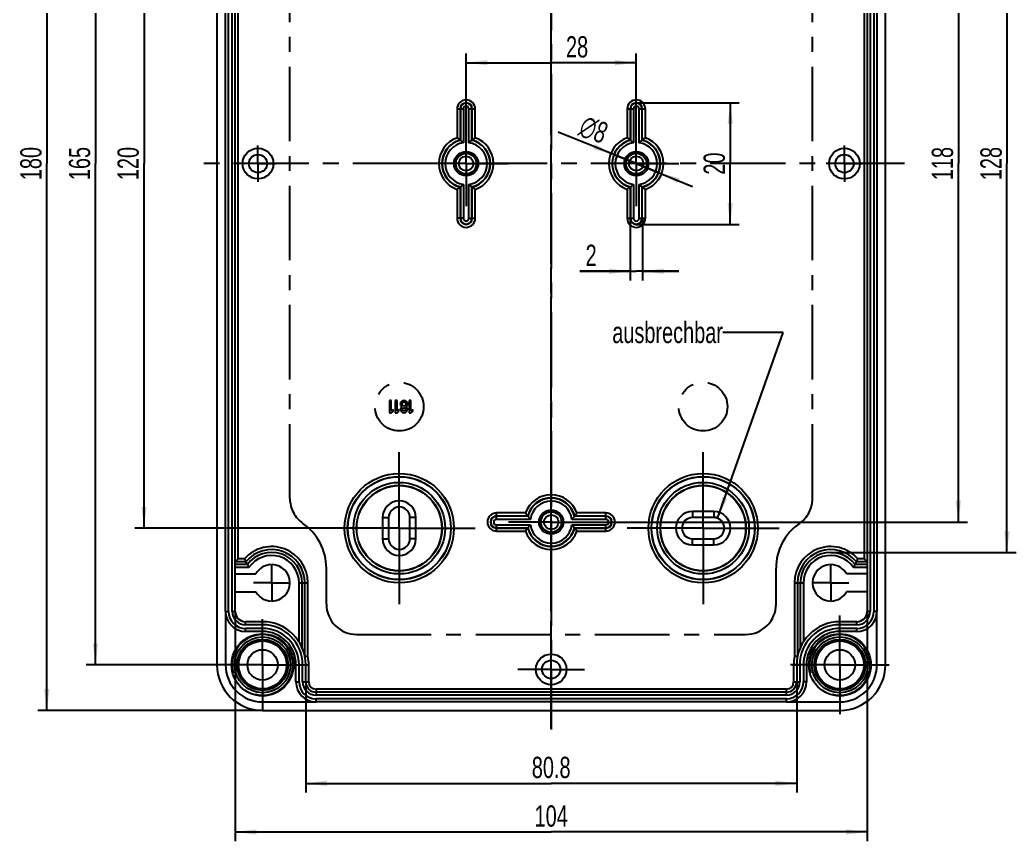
# Model space of a CAD drawing. Header units: millimetres. Extents: x 0 to 594, y 0 to 420.
# Drawn here: x 176.8 to 340.7, y 158.3 to 293.5 of the extents above; entities that cross this region are included whole.
import ezdxf

# ---------------------------------------------------------------- set-up
doc = ezdxf.new("R2010")
doc.units = ezdxf.units.MM
doc.header["$LTSCALE"] = 32.67
for name, pattern in [('CENTER', [0.6, 0.375, -0.075, 0.075, -0.075]), ('DASHED', [0.2, 0.1, -0.1]), ('PHANTOM', [0.8, 0.45, -0.05, 0.1, -0.05, 0.1, -0.05])]:
    doc.linetypes.add(name, pattern=pattern)
doc.layers.get('0').update_dxf_attribs({"linetype": 'CONTINUOUS'})
for name, color, linetype in [('ACHSEN-EINFUEHRUNGEN', 7, 'CONTINUOUS'), ('AUSFORMSCHRAEGEN', 7, 'CONTINUOUS'), ('AUSW-EINSAETZE', 7, 'CONTINUOUS'), ('BEZUGSACHSEN', 7, 'CONTINUOUS'), ('BG_STARTBEZUEGE', 7, 'CONTINUOUS'), ('DECKELSKIZZEN', 7, 'CONTINUOUS'), ('DEFAULT_1', 7, 'CENTER'), ('RUNDUNGEN', 7, 'CONTINUOUS'), ('TEIL_STARTBEZUEGE', 7, 'CONTINUOUS'), ('TYPE', 7, 'CONTINUOUS'), ('ZEICHNUNGSBEMASSUNGEN', 7, 'CONTINUOUS')]:
    doc.layers.add(name, color=color, linetype=linetype)
doc.styles.get("Standard").update_dxf_attribs({"font": 'txt', "width": 0.7})
doc.styles.add('TEXTSTYLE_2', font='gdt', dxfattribs={"width": 0.7})
doc.dimstyles.new('DIMSTYLE_2', dxfattribs={"dimtxt": 3.5, "dimasz": 3.5, "dimexe": 0.18, "dimexo": 0.0625, "dimgap": 0.09, "dimtad": 1, "dimdec": 3, "dimdsep": 46, "dimtxsty": 'STANDARD', "dimblk": '_FILLED', "dimblk1": '_FILLED', "dimblk2": '_FILLED', "dimcen": 0.09, "dimclrt": 5, "dimadec": 0, "dimazin": 0, "dimtp": 0.2, "dimtm": 0.2, "dimtfac": 1, "dimtdec": 3, "dimtofl": 0, "dimtmove": 0, "dimatfit": 3, "dimldrblk": '_FILLED', "dimfxl": 1, "dimtolj": 1, "dimarcsym": 0})
doc.dimstyles.new('DIMSTYLE_3', dxfattribs={"dimtxt": 3.5, "dimasz": 3.5, "dimexe": 0.18, "dimexo": 0.0625, "dimgap": 0.09, "dimtad": 1, "dimdec": 3, "dimdsep": 46, "dimtxsty": 'STANDARD', "dimblk": '_FILLED', "dimblk1": '_FILLED', "dimblk2": '_FILLED', "dimcen": 0.09, "dimclrt": 5, "dimadec": 0, "dimazin": 0, "dimtp": 0.5, "dimtm": 0.5, "dimtfac": 1, "dimtdec": 3, "dimtofl": 0, "dimtmove": 0, "dimatfit": 3, "dimldrblk": '_FILLED', "dimfxl": 1, "dimtolj": 1, "dimarcsym": 0})
doc.dimstyles.new('DIMSTYLE_4', dxfattribs={"dimtxt": 3.5, "dimasz": 3.5, "dimexe": 0.18, "dimexo": 0.0625, "dimgap": 0.09, "dimtad": 1, "dimdec": 3, "dimdsep": 46, "dimtxsty": 'STANDARD', "dimblk": '_FILLED', "dimblk1": '_FILLED', "dimblk2": '_FILLED', "dimcen": 0.09, "dimclrt": 5, "dimadec": 0, "dimazin": 0, "dimtp": 0.3, "dimtm": 0.3, "dimtfac": 1, "dimtdec": 3, "dimtofl": 0, "dimtmove": 0, "dimatfit": 3, "dimldrblk": '_FILLED', "dimfxl": 1, "dimtolj": 1, "dimarcsym": 0})
doc.dimstyles.new('DIMSTYLE_5', dxfattribs={"dimtxt": 3.5, "dimasz": 3.5, "dimexe": 0.18, "dimexo": 0.0625, "dimgap": 0.09, "dimtad": 1, "dimdec": 1, "dimdsep": 46, "dimtxsty": 'STANDARD', "dimblk": '_FILLED', "dimblk1": '_FILLED', "dimblk2": '_FILLED', "dimcen": 0.09, "dimclrt": 5, "dimadec": 0, "dimazin": 0, "dimtp": 0.5, "dimtm": 0.5, "dimtfac": 1, "dimtdec": 1, "dimtofl": 0, "dimtmove": 0, "dimatfit": 3, "dimldrblk": '_FILLED', "dimfxl": 1, "dimtolj": 1, "dimarcsym": 0})
doc.dimstyles.new('DIMSTYLE_6', dxfattribs={"dimtxt": 3.5, "dimasz": 3.5, "dimexe": 0.18, "dimexo": 0.0625, "dimgap": 0.09, "dimtad": 1, "dimdec": 1, "dimdsep": 46, "dimtxsty": 'STANDARD', "dimblk": '_FILLED', "dimblk1": '_FILLED', "dimblk2": '_FILLED', "dimcen": 0.09, "dimclrt": 5, "dimadec": 0, "dimazin": 0, "dimtp": 0.2, "dimtm": 0.2, "dimtfac": 1, "dimtdec": 1, "dimtofl": 0, "dimtmove": 0, "dimatfit": 3, "dimldrblk": '_FILLED', "dimfxl": 1, "dimtolj": 1, "dimarcsym": 0})
doc.dimstyles.new('DIMSTYLE_7', dxfattribs={"dimtxt": 3.5, "dimasz": 3.5, "dimexe": 0.18, "dimexo": 0.0625, "dimgap": 0.09, "dimtad": 1, "dimdec": 1, "dimdsep": 46, "dimtxsty": 'STANDARD', "dimblk": '_FILLED', "dimblk1": '_FILLED', "dimblk2": '_FILLED', "dimcen": 0.09, "dimclrt": 5, "dimadec": 0, "dimazin": 0, "dimtp": 0.2, "dimtm": 0.2, "dimtfac": 1, "dimtdec": 1, "dimtofl": 0, "dimtmove": 0, "dimatfit": 3, "dimldrblk": '_FILLED', "dimfxl": 1, "dimtolj": 1, "dimarcsym": 0})
doc.dimstyles.new('DIMSTYLE_8', dxfattribs={"dimtxt": 3.5, "dimasz": 3.5, "dimexe": 0.18, "dimexo": 0.0625, "dimgap": 0.09, "dimtad": 1, "dimdec": 1, "dimdsep": 46, "dimtxsty": 'STANDARD', "dimblk": '_FILLED', "dimblk1": '_FILLED', "dimblk2": '_FILLED', "dimcen": 0.09, "dimclrt": 5, "dimadec": 0, "dimazin": 0, "dimtp": 0.1, "dimtm": 0.1, "dimtfac": 1, "dimtdec": 1, "dimtofl": 0, "dimtmove": 0, "dimatfit": 3, "dimldrblk": '_FILLED', "dimfxl": 1, "dimtolj": 1, "dimarcsym": 0})
doc.dimstyles.get("Standard").update_dxf_attribs({"dimtxt": 3.5, "dimasz": 3.5, "dimexe": 0.18, "dimexo": 0.0625, "dimgap": 0.09, "dimtad": 1, "dimdec": 3, "dimdsep": 46, "dimtxsty": 'STANDARD', "dimblk": '_FILLED', "dimblk1": '_FILLED', "dimblk2": '_FILLED', "dimcen": 0.09, "dimclrt": 5, "dimadec": 0, "dimazin": 0, "dimtol": 1, "dimtp": 0.005, "dimtm": 0.005, "dimtfac": 1, "dimtdec": 3, "dimtofl": 0, "dimtmove": 0, "dimatfit": 3, "dimldrblk": '_FILLED', "dimfxl": 1, "dimtolj": 1, "dimarcsym": 0})

# ---------------------------------------------------------------- blocks, each defined once
blk = doc.blocks.new('_FILLED')
at = {"color": 0, "linetype": 'BYBLOCK'}
blk.add_solid([(0, 0), (-1, 0.125), (-1, -0.125)], dxfattribs=at)
blk = doc.blocks.new('*D11')
at = {"layer": 'ZEICHNUNGSBEMASSUNGEN', "color": 2, "linetype": 'CONTINUOUS'}
for p, q in [((209.18, 352.32), (187.68, 352.32)), ((189.18, 352.32), (189.18, 269.82)), ((189.18, 187.32), (189.18, 269.82)), ((209.18, 187.32), (187.68, 187.32))]:
    blk.add_line(p, q, dxfattribs=at)
at = {"layer": 'ZEICHNUNGSBEMASSUNGEN', "color": 2, "linetype": 'CONTINUOUS', "xscale": 3.5, "yscale": 3.5, "zscale": 3.5}
for p, rotation in [((189.18, 352.32), 90), ((189.18, 187.32), 270)]:
    blk.add_blockref('_FILLED', p, dxfattribs=dict(at, rotation=rotation))
at = {"layer": 'ZEICHNUNGSBEMASSUNGEN', "color": 5, "linetype": 'CONTINUOUS', "insert": (184.81, 269.82), "char_height": 3.5, "width": 7.25, "attachment_point": 2, "rotation": 90, "line_spacing_factor": 0.9}
blk.add_mtext('165', dxfattribs=at)
blk = doc.blocks.new('*D12')
at = {"layer": 'ZEICHNUNGSBEMASSUNGEN', "color": 2, "linetype": 'CONTINUOUS'}
for p, q in [((216.68, 359.82), (179.68, 359.82)), ((181.18, 359.82), (181.18, 269.82)), ((181.18, 179.82), (181.18, 269.82)), ((216.68, 179.82), (179.68, 179.82))]:
    blk.add_line(p, q, dxfattribs=at)
at = {"layer": 'ZEICHNUNGSBEMASSUNGEN', "color": 2, "linetype": 'CONTINUOUS', "xscale": 3.5, "yscale": 3.5, "zscale": 3.5}
for p, rotation in [((181.18, 359.82), 90), ((181.18, 179.82), 270)]:
    blk.add_blockref('_FILLED', p, dxfattribs=dict(at, rotation=rotation))
at = {"layer": 'ZEICHNUNGSBEMASSUNGEN', "color": 5, "linetype": 'CONTINUOUS', "insert": (176.81, 269.82), "char_height": 3.5, "width": 7.5, "attachment_point": 2, "rotation": 90, "line_spacing_factor": 0.9}
blk.add_mtext('180', dxfattribs=at)
blk = doc.blocks.new('*D13')
at = {"layer": 'ZEICHNUNGSBEMASSUNGEN', "color": 2, "linetype": 'CONTINUOUS'}
for p, q in [((229.18, 329.82), (195.68, 329.82)), ((197.18, 329.82), (197.18, 269.82)), ((197.18, 209.82), (197.18, 269.82)), ((229.18, 209.82), (195.68, 209.82))]:
    blk.add_line(p, q, dxfattribs=at)
at = {"layer": 'ZEICHNUNGSBEMASSUNGEN', "color": 2, "linetype": 'CONTINUOUS', "xscale": 3.5, "yscale": 3.5, "zscale": 3.5}
for p, rotation in [((197.18, 329.82), 90), ((197.18, 209.82), 270)]:
    blk.add_blockref('_FILLED', p, dxfattribs=dict(at, rotation=rotation))
at = {"layer": 'ZEICHNUNGSBEMASSUNGEN', "color": 5, "linetype": 'CONTINUOUS', "insert": (192.81, 269.82), "char_height": 3.5, "width": 7.5, "attachment_point": 2, "rotation": 90, "line_spacing_factor": 0.9}
blk.add_mtext('120', dxfattribs=at)
blk = doc.blocks.new('*D14')
at = {"layer": 'ZEICHNUNGSBEMASSUNGEN', "color": 2, "linetype": 'CONTINUOUS'}
for p, q in [((271.18, 328.82), (332.68, 328.82)), ((331.18, 328.82), (331.18, 269.82)), ((331.18, 210.82), (331.18, 269.82)), ((271.18, 210.82), (332.68, 210.82))]:
    blk.add_line(p, q, dxfattribs=at)
at = {"layer": 'ZEICHNUNGSBEMASSUNGEN', "color": 2, "linetype": 'CONTINUOUS', "xscale": 3.5, "yscale": 3.5, "zscale": 3.5}
for p, rotation in [((331.18, 328.82), 90), ((331.18, 210.82), 270)]:
    blk.add_blockref('_FILLED', p, dxfattribs=dict(at, rotation=rotation))
at = {"layer": 'ZEICHNUNGSBEMASSUNGEN', "color": 5, "linetype": 'CONTINUOUS', "insert": (326.81, 269.82), "char_height": 3.5, "width": 6.75, "attachment_point": 2, "rotation": 90, "line_spacing_factor": 0.9}
blk.add_mtext('118', dxfattribs=at)
blk = doc.blocks.new('*D15')
at = {"layer": 'ZEICHNUNGSBEMASSUNGEN', "color": 2, "linetype": 'CONTINUOUS'}
for p, q in [((310.18, 333.81), (340.68, 333.81)), ((339.18, 333.81), (339.18, 269.82)), ((339.18, 205.82), (339.18, 269.82)), ((310.18, 205.82), (340.68, 205.82))]:
    blk.add_line(p, q, dxfattribs=at)
at = {"layer": 'ZEICHNUNGSBEMASSUNGEN', "color": 2, "linetype": 'CONTINUOUS', "xscale": 3.5, "yscale": 3.5, "zscale": 3.5}
for p, rotation in [((339.18, 333.81), 90), ((339.18, 205.82), 270)]:
    blk.add_blockref('_FILLED', p, dxfattribs=dict(at, rotation=rotation))
at = {"layer": 'ZEICHNUNGSBEMASSUNGEN', "color": 5, "linetype": 'CONTINUOUS', "insert": (334.81, 269.82), "char_height": 3.5, "width": 7.5, "attachment_point": 2, "rotation": 90, "line_spacing_factor": 0.9}
blk.add_mtext('128', dxfattribs=at)
blk = doc.blocks.new('*D16')
at = {"layer": 'ZEICHNUNGSBEMASSUNGEN', "color": 2, "linetype": 'CONTINUOUS'}
for p, q in [((223.78, 184.52), (223.78, 166.31)), ((304.58, 184.52), (304.58, 166.31)), ((223.78, 167.81), (264.18, 167.81)), ((304.58, 167.81), (264.18, 167.81))]:
    blk.add_line(p, q, dxfattribs=at)
at = {"layer": 'ZEICHNUNGSBEMASSUNGEN', "color": 2, "linetype": 'CONTINUOUS', "xscale": 3.5, "yscale": 3.5, "zscale": 3.5, "rotation": 180}
blk.add_blockref('_FILLED', (223.78, 167.81), dxfattribs=at)
at = {"layer": 'ZEICHNUNGSBEMASSUNGEN', "color": 2, "linetype": 'CONTINUOUS', "xscale": 3.5, "yscale": 3.5, "zscale": 3.5}
blk.add_blockref('_FILLED', (304.58, 167.81), dxfattribs=at)
at = {"layer": 'ZEICHNUNGSBEMASSUNGEN', "color": 5, "linetype": 'CONTINUOUS', "insert": (264.18, 172.19), "char_height": 3.5, "width": 10.25, "attachment_point": 2, "line_spacing_factor": 0.9}
blk.add_mtext('80.8', dxfattribs=at)
blk = doc.blocks.new('*D17')
at = {"layer": 'ZEICHNUNGSBEMASSUNGEN', "color": 2, "linetype": 'CONTINUOUS'}
for p, q in [((212.18, 196.12), (212.18, 158.31)), ((316.18, 196.12), (316.18, 158.31)), ((212.18, 159.81), (264.18, 159.81)), ((316.18, 159.81), (264.18, 159.81))]:
    blk.add_line(p, q, dxfattribs=at)
at = {"layer": 'ZEICHNUNGSBEMASSUNGEN', "color": 2, "linetype": 'CONTINUOUS', "xscale": 3.5, "yscale": 3.5, "zscale": 3.5}
for p, rotation in [((212.18, 159.81), 180), ((316.18, 159.81), 360)]:
    blk.add_blockref('_FILLED', p, dxfattribs=dict(at, rotation=rotation))
at = {"layer": 'ZEICHNUNGSBEMASSUNGEN', "color": 5, "linetype": 'CONTINUOUS', "insert": (264.18, 164.19), "char_height": 3.5, "width": 7.5, "attachment_point": 2, "line_spacing_factor": 0.9}
blk.add_mtext('104', dxfattribs=at)
blk = doc.blocks.new('*D18')
at = {"layer": 'ZEICHNUNGSBEMASSUNGEN', "color": 2, "linetype": 'CONTINUOUS'}
for p, q in [((250.18, 276.82), (250.18, 287.92)), ((278.18, 276.82), (278.18, 287.92)), ((250.18, 286.42), (264.18, 286.42)), ((278.18, 286.42), (264.18, 286.42))]:
    blk.add_line(p, q, dxfattribs=at)
at = {"layer": 'ZEICHNUNGSBEMASSUNGEN', "color": 2, "linetype": 'CONTINUOUS', "xscale": 3.5, "yscale": 3.5, "zscale": 3.5, "rotation": 180}
blk.add_blockref('_FILLED', (250.18, 286.42), dxfattribs=at)
at = {"layer": 'ZEICHNUNGSBEMASSUNGEN', "color": 2, "linetype": 'CONTINUOUS', "xscale": 3.5, "yscale": 3.5, "zscale": 3.5}
blk.add_blockref('_FILLED', (278.18, 286.42), dxfattribs=at)
at = {"layer": 'ZEICHNUNGSBEMASSUNGEN', "color": 5, "linetype": 'CONTINUOUS', "insert": (268.44, 290.79), "char_height": 3.5, "width": 5.5, "attachment_point": 2, "line_spacing_factor": 0.9}
blk.add_mtext('28', dxfattribs=at)
blk = doc.blocks.new('*D19')
at = {"layer": 'ZEICHNUNGSBEMASSUNGEN', "color": 2, "linetype": 'CONTINUOUS'}
for p, q in [((278.18, 279.81), (295.14, 279.81)), ((293.64, 279.81), (293.64, 269.82)), ((293.64, 259.82), (293.64, 269.82)), ((278.18, 259.82), (295.14, 259.82))]:
    blk.add_line(p, q, dxfattribs=at)
at = {"layer": 'ZEICHNUNGSBEMASSUNGEN', "color": 2, "linetype": 'CONTINUOUS', "xscale": 3.5, "yscale": 3.5, "zscale": 3.5}
for p, rotation in [((293.64, 279.81), 90), ((293.64, 259.82), 270)]:
    blk.add_blockref('_FILLED', p, dxfattribs=dict(at, rotation=rotation))
at = {"layer": 'ZEICHNUNGSBEMASSUNGEN', "color": 5, "linetype": 'CONTINUOUS', "insert": (289.26, 269.82), "char_height": 3.5, "width": 5.5, "attachment_point": 2, "rotation": 90, "line_spacing_factor": 0.9}
blk.add_mtext('20', dxfattribs=at)
blk = doc.blocks.new('*D20')
at = {"layer": 'ZEICHNUNGSBEMASSUNGEN', "color": 2, "linetype": 'CONTINUOUS'}
for p, q in [((278.18, 269.82), (265.34, 275)), ((274.48, 271.31), (274.48, 271.31)), ((274.48, 271.31), (278.18, 269.82)), ((281.89, 268.32), (278.18, 269.82)), ((278.18, 269.82), (287.45, 266.07)), ((281.89, 268.32), (281.89, 268.32))]:
    blk.add_line(p, q, dxfattribs=at)
at = {"layer": 'ZEICHNUNGSBEMASSUNGEN', "color": 2, "linetype": 'CONTINUOUS', "xscale": 3.5, "yscale": 3.5, "zscale": 3.5}
for p, rotation in [((274.48, 271.31), 338.0092122773), ((281.89, 268.32), 158.0081856634)]:
    blk.add_blockref('_FILLED', p, dxfattribs=dict(at, rotation=rotation))
at = {"layer": 'ZEICHNUNGSBEMASSUNGEN', "color": 5, "linetype": 'CONTINUOUS', "insert": (273.86, 276.28), "char_height": 3.5, "width": 7.4167, "attachment_point": 3, "rotation": 338.0066, "line_spacing_factor": 0.9, "style": 'TEXTSTYLE_2'}
blk.add_mtext('{\\Fgdt;n}\\Ftxt;8', dxfattribs=at)
blk = doc.blocks.new('*D40')
at = {"layer": 'ZEICHNUNGSBEMASSUNGEN', "color": 2, "linetype": 'CONTINUOUS'}
for p, q in [((277.19, 260.82), (277.19, 250.6)), ((279.18, 260.82), (279.18, 250.6)), ((277.19, 252.1), (268.91, 252.1)), ((268.91, 252.1), (278.18, 252.1)), ((285.18, 252.1), (278.18, 252.1)), ((279.18, 252.1), (285.18, 252.1))]:
    blk.add_line(p, q, dxfattribs=at)
at = {"layer": 'ZEICHNUNGSBEMASSUNGEN', "color": 2, "linetype": 'CONTINUOUS', "xscale": 3.5, "yscale": 3.5, "zscale": 3.5}
blk.add_blockref('_FILLED', (277.19, 252.1), dxfattribs=at)
at = {"layer": 'ZEICHNUNGSBEMASSUNGEN', "color": 2, "linetype": 'CONTINUOUS', "xscale": 3.5, "yscale": 3.5, "zscale": 3.5, "rotation": 180}
blk.add_blockref('_FILLED', (279.18, 252.1), dxfattribs=at)
at = {"layer": 'ZEICHNUNGSBEMASSUNGEN', "color": 5, "linetype": 'CONTINUOUS', "insert": (271.66, 256.47), "char_height": 3.5, "width": 2.75, "attachment_point": 3, "line_spacing_factor": 0.9}
blk.add_mtext('2', dxfattribs=at)

msp = doc.modelspace()

# ---------------------------------------------------------------- linework, layer by layer
at = {"color": 7, "linetype": 'CONTINUOUS'}
for p, q in [((237.8658, 230.8212), (237.5778, 230.8212)), ((237.5778, 230.8212), (237.5778, 228.8185)), ((237.8658, 229.1217), (237.8658, 230.8212)), ((238.8137, 230.8212), (238.5256, 230.8212)), ((238.5256, 230.8212), (238.5256, 228.8185)), ((238.8137, 229.1217), (238.8137, 230.8212)), ((241.11, 230.8212), (240.8219, 230.8212)), ((240.8219, 230.8212), (240.8219, 228.8185)), ((241.11, 229.1217), (241.11, 230.8212)), ((237.5778, 228.8185), (237.8658, 228.8185)), ((238.1511, 229.3302), (237.8658, 229.1217)), ((237.8658, 228.8185), (238.1511, 229.0256)), ((238.1511, 229.0256), (238.1511, 229.3302)), ((238.5256, 228.8185), (238.8137, 228.8185)), ((239.099, 229.3302), (238.8137, 229.1217)), ((238.8137, 228.8185), (239.099, 229.0256)), ((239.099, 229.0256), (239.099, 229.3302)), ((240.8219, 228.8185), (241.11, 228.8185)), ((241.3953, 229.3302), (241.11, 229.1217)), ((241.11, 228.8185), (241.3953, 229.0256)), ((241.3953, 229.0256), (241.3953, 229.3302)), ((236.4319, 211.5658), (236.4319, 208.0658)), ((237.4319, 211.5658), (237.4319, 208.0658)), ((240.9319, 208.0658), (240.9319, 211.5658)), ((241.9319, 208.0658), (241.9319, 211.5658)), ((290.9319, 212.5658), (287.4319, 212.5658)), ((290.9319, 211.5658), (287.4319, 211.5658)), ((287.4319, 208.0658), (290.9319, 208.0658)), ((287.4319, 207.0658), (290.9319, 207.0658)), ((218.0835, 203.8141), (218.1819, 203.7158)), ((218.1819, 203.7158), (218.2803, 203.8141)), ((310.0835, 203.8141), (310.1819, 203.7158)), ((310.1819, 203.7158), (310.2803, 203.8141)), ((212.1819, 202.3158), (215.5838, 202.3158)), ((316.1819, 202.3158), (312.78, 202.3158)), ((221.1803, 200.9141), (221.0819, 200.8158)), ((221.0819, 200.8158), (221.1803, 200.7174)), ((307.2819, 200.8158), (307.1835, 200.9141)), ((307.1835, 200.7174), (307.2819, 200.8158)), ((212.1819, 199.3158), (215.5838, 199.3158)), ((316.1819, 199.3158), (312.78, 199.3158)), ((218.1819, 197.9158), (218.0835, 197.8174)), ((218.2803, 197.8174), (218.1819, 197.9158)), ((310.1819, 197.9158), (310.0835, 197.8174)), ((310.2803, 197.8174), (310.1819, 197.9158)), ((210.5819, 196.1158), (210.5819, 187.3158)), ((317.7819, 187.3158), (317.7819, 196.1158)), ((216.6819, 181.2158), (225.4819, 181.2158)), ((302.8819, 181.2158), (311.6819, 181.2158))]:
    msp.add_line(p, q, dxfattribs=at)
at = {"color": 9, "linetype": 'CONTINUOUS'}
for p, q in [((236.4319, 211.5658), (237.4319, 211.5658)), ((241.9319, 211.5658), (240.9319, 211.5658)), ((287.4319, 212.5658), (287.4319, 211.5658)), ((290.9319, 212.5658), (290.9319, 211.5658)), ((236.4319, 208.0658), (237.4319, 208.0658)), ((241.9319, 208.0658), (240.9319, 208.0658)), ((287.4319, 207.0658), (287.4319, 208.0658)), ((290.9319, 207.0658), (290.9319, 208.0658))]:
    msp.add_line(p, q, dxfattribs=at)
at = {"color": 2, "linetype": 'DASHED'}
msp.add_line((291.589, 211.5658), (290.9319, 211.5658), dxfattribs=at)
at = {"color": 7, "linetype": 'CONTINUOUS'}
for centre, radius in [((215.9319, 269.8158), 1.5), ((250.1819, 269.8158), 2), ((250.1819, 269.8158), 1.7), ((278.1819, 269.8158), 2), ((278.1819, 269.8158), 1.7), ((312.4319, 269.8158), 1.5), ((264.1819, 210.8158), 2), ((264.1819, 210.8158), 1.7), ((216.6819, 187.3158), 5.1), ((216.6819, 187.3158), 4.595), ((311.6819, 187.3158), 5.1), ((311.6819, 187.3158), 4.595), ((216.6819, 187.3158), 4.2), ((311.6819, 187.3158), 4.2), ((216.6819, 187.3158), 2.5), ((311.6819, 187.3158), 2.5), ((264.1819, 186.5658), 1.5)]:
    msp.add_circle(centre, radius, dxfattribs=at)
for centre, radius, start, end in [((239.1819, 211.5658), 2.75, 0, 180), ((239.1819, 211.5658), 1.75, 0, 180), ((287.4319, 209.8158), 2.75, 90, 270), ((287.4319, 209.8158), 1.75, 90, 270), ((290.9319, 209.8158), 2.75, 270, 90), ((290.9319, 209.8158), 1.75, 270, 90), ((239.1819, 208.0658), 2.75, 180, 360), ((239.1819, 208.0658), 1.75, 180, 360), ((218.1819, 200.8158), 3, 91.879376, 150), ((218.1819, 200.8158), 3, 1.879376, 88.120624), ((310.1819, 200.8158), 3, 91.879376, 178.120624), ((310.1819, 200.8158), 3, 30, 88.120624), ((218.1819, 200.8158), 3, 271.879376, 358.120624), ((310.1819, 200.8158), 3, 181.879376, 268.120624), ((218.1819, 200.8158), 3, 210, 268.120624), ((310.1819, 200.8158), 3, 271.879376, 330), ((216.6819, 187.3158), 6.1, 180, 270), ((311.6819, 187.3158), 6.1, 270, 360)]:
    msp.add_arc(centre, radius, start, end, dxfattribs=at)
at = {"color": 2, "linetype": 'CONTINUOUS'}
for centre in [(216.6819, 187.3158), (311.6819, 187.3158)]:
    msp.add_arc(centre, 5, 255, 195, dxfattribs=at)
at = {"color": 7, "linetype": 'CONTINUOUS'}
for points in [[(239.5298, 230.6676), (239.409, 230.5565), (239.3487, 230.4125), (239.3487, 230.2341)], [(239.3487, 230.2341), (239.3487, 230.0407), (239.4269, 229.8912), (239.5832, 229.7842)], [(239.4411, 229.6083), (239.4036, 229.5442), (239.3843, 229.4673), (239.3843, 229.3795)], [(239.5832, 229.7842), (239.5256, 229.7321), (239.479, 229.6731), (239.4411, 229.6083)], [(239.9577, 230.8336), (239.7931, 230.8336), (239.6505, 230.7787), (239.5298, 230.6676)], [(239.634, 230.2314), (239.634, 230.3233), (239.6669, 230.3988), (239.7328, 230.4591)], [(239.7328, 230.0037), (239.6669, 230.064), (239.634, 230.1409), (239.634, 230.2314)], [(239.671, 229.3741), (239.671, 229.4687), (239.7012, 229.54), (239.7599, 229.5885)], [(239.7328, 230.4591), (239.7986, 230.5195), (239.8727, 230.5483), (239.9577, 230.5483)], [(239.9577, 229.9132), (239.8727, 229.9132), (239.7986, 229.9433), (239.7328, 230.0037)], [(239.7599, 229.5885), (239.8192, 229.6374), (239.885, 229.6608), (239.9577, 229.6608)], [(240.3874, 230.668), (240.2677, 230.7787), (240.1251, 230.8336), (239.9577, 230.8336)], [(239.9577, 230.5483), (240.0442, 230.5483), (240.1196, 230.5195), (240.1841, 230.4591)], [(240.1841, 230.0037), (240.1196, 229.9433), (240.0442, 229.9132), (239.9577, 229.9132)], [(239.9577, 229.6608), (240.0318, 229.6608), (240.0977, 229.6374), (240.157, 229.5885)], [(240.157, 229.5885), (240.2156, 229.54), (240.2444, 229.4687), (240.2444, 229.3741)], [(240.1841, 230.4591), (240.2485, 230.3988), (240.2801, 230.3233), (240.2801, 230.2314)], [(240.2801, 230.2314), (240.2801, 230.1409), (240.2485, 230.064), (240.1841, 230.0037)], [(240.3308, 229.7842), (240.4886, 229.8898), (240.5668, 230.0394), (240.5668, 230.2341)], [(240.4763, 229.6086), (240.4392, 229.6731), (240.3912, 229.7321), (240.3308, 229.7842)], [(240.5668, 230.2341), (240.5668, 230.4125), (240.5078, 230.5565), (240.3874, 230.668)], [(240.5311, 229.3795), (240.5311, 229.4673), (240.5133, 229.5442), (240.4763, 229.6086)], [(239.3843, 229.3795), (239.3843, 229.2191), (239.4406, 229.0819), (239.5503, 228.9694)], [(239.5503, 228.9694), (239.6601, 228.8569), (239.7959, 228.8007), (239.9577, 228.8007)], [(239.7602, 229.1614), (239.7012, 229.2108), (239.671, 229.2808), (239.671, 229.3741)], [(239.9577, 229.0874), (239.885, 229.0874), (239.8192, 229.1121), (239.7602, 229.1614)], [(240.1566, 229.1614), (240.0977, 229.1121), (240.0318, 229.0874), (239.9577, 229.0874)], [(239.9577, 228.8007), (240.1196, 228.8007), (240.2568, 228.8569), (240.3665, 228.9694)], [(240.2444, 229.3741), (240.2444, 229.2808), (240.2156, 229.2108), (240.1566, 229.1614)], [(240.3665, 228.9694), (240.4763, 229.0819), (240.5311, 229.2191), (240.5311, 229.3795)]]:
    msp.add_open_spline(points, degree=3, dxfattribs=at)
at = {"layer": 'ACHSEN-EINFUEHRUNGEN', "color": 7, "linetype": 'CENTER'}
msp.add_line((264.1819, 176.8158), (264.1819, 362.8158), dxfattribs=at)
at = {"layer": 'AUSFORMSCHRAEGEN', "color": 7, "linetype": 'CONTINUOUS'}
for centre, radius in [((215.9319, 269.8158), 2.5218), ((312.4319, 269.8158), 2.5218), ((239.1819, 209.8158), 8.4738), ((289.1819, 209.8158), 8.4738), ((239.1819, 209.8158), 7), ((289.1819, 209.8158), 7), ((264.1819, 186.5658), 2.5218)]:
    msp.add_circle(centre, radius, dxfattribs=at)
at = {"layer": 'AUSW-EINSAETZE', "color": 2, "linetype": 'CENTER'}
for p, q in [((221.1819, 214.6975), (221.1819, 324.9341)), ((307.1819, 214.6975), (307.1819, 324.9341)), ((227.1819, 197.3158), (227.1819, 203.2083)), ((301.1819, 197.3158), (301.1819, 203.2083)), ((232.1819, 192.3158), (296.1819, 192.3158))]:
    msp.add_line(p, q, dxfattribs=at)
for centre, radius, start, end in [((226.1819, 214.6975), 5, 180, 235.150095), ((302.1819, 214.6975), 5, 304.849905, 360), ((218.1819, 203.2083), 9, 0, 55.150095), ((310.1819, 203.2083), 9, 124.849905, 180), ((232.1819, 197.3158), 5, 180, 270), ((296.1819, 197.3158), 5, 270, 360)]:
    msp.add_arc(centre, radius, start, end, dxfattribs=at)
at = {"layer": 'BEZUGSACHSEN', "color": 7, "linetype": 'CENTER'}
for p, q in [((215.9319, 269.8158), (215.9319, 272.8159)), ((250.1819, 269.8158), (250.1819, 272.8159)), ((278.1819, 269.8158), (278.1819, 272.8159)), ((312.4319, 269.8158), (312.4319, 272.8159)), ((215.9319, 269.8158), (212.9318, 269.8158)), ((215.9319, 269.8158), (215.9319, 266.8157)), ((215.9319, 269.8158), (218.932, 269.8158)), ((250.1819, 269.8158), (247.1818, 269.8158)), ((250.1819, 269.8158), (250.1819, 266.8157)), ((250.1819, 269.8158), (253.182, 269.8158)), ((278.1819, 269.8158), (275.1818, 269.8158)), ((278.1819, 269.8158), (281.182, 269.8158)), ((278.1819, 269.8158), (278.1819, 266.8157)), ((312.4319, 269.8158), (309.4318, 269.8158)), ((312.4319, 269.8158), (315.432, 269.8158)), ((312.4319, 269.8158), (312.4319, 266.8157)), ((264.1819, 210.8158), (264.1819, 213.8159)), ((239.1819, 209.8158), (239.1819, 212.8159)), ((289.1819, 209.8158), (289.1819, 212.8159)), ((264.1819, 210.8158), (261.1818, 210.8158)), ((264.1819, 210.8158), (267.182, 210.8158)), ((264.1819, 210.8158), (264.1819, 207.8157)), ((239.1819, 209.8158), (236.1818, 209.8158)), ((239.1819, 209.8158), (242.182, 209.8158)), ((239.1819, 209.8158), (239.1819, 206.8157)), ((289.1819, 209.8158), (286.1818, 209.8158)), ((289.1819, 209.8158), (292.182, 209.8158)), ((289.1819, 209.8158), (289.1819, 206.8157)), ((218.1819, 200.8158), (218.1819, 203.8159)), ((310.1819, 200.8158), (310.1819, 203.8159)), ((218.1819, 200.8158), (215.1818, 200.8158)), ((218.1819, 200.8158), (221.182, 200.8158)), ((218.1819, 200.8158), (218.1819, 197.8157)), ((310.1819, 200.8158), (307.1818, 200.8158)), ((310.1819, 200.8158), (313.182, 200.8158)), ((310.1819, 200.8158), (310.1819, 197.8157)), ((216.6819, 187.3158), (216.6819, 190.3159)), ((311.6819, 187.3158), (311.6819, 190.3159)), ((264.1819, 186.5658), (264.1819, 189.5659)), ((216.6819, 187.3158), (213.6818, 187.3158)), ((216.6819, 187.3158), (219.682, 187.3158)), ((216.6819, 187.3158), (216.6819, 184.3157)), ((311.6819, 187.3158), (308.6818, 187.3158)), ((311.6819, 187.3158), (314.682, 187.3158)), ((311.6819, 187.3158), (311.6819, 184.3157)), ((264.1819, 186.5658), (261.1818, 186.5658)), ((264.1819, 186.5658), (267.182, 186.5658)), ((264.1819, 186.5658), (264.1819, 183.5657))]:
    msp.add_line(p, q, dxfattribs=at)
at = {"layer": 'BG_STARTBEZUEGE', "color": 7, "linetype": 'CENTER'}
for p, q in [((264.1819, 362.966), (264.1819, 176.6655)), ((322.3321, 269.8158), (206.0316, 269.8158))]:
    msp.add_line(p, q, dxfattribs=at)
at = {"layer": 'DECKELSKIZZEN', "color": 2, "linetype": 'PHANTOM'}
msp.add_line((264.1819, 179.8158), (264.1819, 359.8158), dxfattribs=at)
at = {"layer": 'DEFAULT_1', "color": 7, "linetype": 'CENTER'}
for p, q in [((250.1819, 269.8158), (250.1819, 276.8158)), ((278.1819, 269.8158), (278.1819, 276.8158)), ((250.1819, 269.8158), (243.1819, 269.8158)), ((250.1819, 269.8158), (250.1819, 262.8158)), ((250.1819, 269.8158), (257.1819, 269.8158)), ((278.1819, 269.8158), (271.1819, 269.8158)), ((278.1819, 269.8158), (285.1819, 269.8158)), ((278.1819, 269.8158), (278.1819, 262.8158)), ((239.1819, 221.3158), (239.1819, 222.3158)), ((239.1819, 219.8158), (239.1819, 221.3158)), ((289.1819, 221.3158), (289.1819, 222.3158)), ((289.1819, 219.8158), (289.1819, 221.3158)), ((239.1819, 209.8158), (239.1819, 219.8158)), ((289.1819, 209.8158), (289.1819, 219.8158)), ((264.1819, 215.8158), (264.1819, 217.8158)), ((264.1819, 210.8158), (264.1819, 215.8158)), ((259.1819, 210.8158), (257.1819, 210.8158)), ((264.1819, 210.8158), (259.1819, 210.8158)), ((264.1819, 210.8158), (271.1819, 210.8158)), ((264.1819, 210.8158), (264.1819, 203.8158)), ((227.6819, 209.8158), (226.6819, 209.8158)), ((229.1819, 209.8158), (227.6819, 209.8158)), ((239.1819, 209.8158), (229.1819, 209.8158)), ((239.1819, 209.8158), (249.1819, 209.8158)), ((239.1819, 209.8158), (239.1819, 199.8158)), ((249.1819, 209.8158), (250.6819, 209.8158)), ((250.6819, 209.8158), (251.6819, 209.8158)), ((277.6819, 209.8158), (276.6819, 209.8158)), ((279.1819, 209.8158), (277.6819, 209.8158)), ((289.1819, 209.8158), (279.1819, 209.8158)), ((289.1819, 209.8158), (299.1819, 209.8158)), ((289.1819, 209.8158), (289.1819, 199.8158)), ((299.1819, 209.8158), (300.6819, 209.8158)), ((300.6819, 209.8158), (301.6819, 209.8158)), ((239.1819, 199.8158), (239.1819, 198.3158)), ((289.1819, 199.8158), (289.1819, 198.3158)), ((239.1819, 198.3158), (239.1819, 197.3158)), ((289.1819, 198.3158), (289.1819, 197.3158)), ((311.6819, 194.8158), (311.6819, 195.4158)), ((216.6819, 187.3158), (216.6819, 194.8158)), ((311.6819, 187.3158), (311.6819, 194.8158)), ((264.1819, 186.5658), (264.1819, 192.0658)), ((216.6819, 187.3158), (209.1819, 187.3158)), ((216.6819, 187.3158), (224.1819, 187.3158)), ((216.6819, 187.3158), (216.6819, 179.8158)), ((304.1819, 187.3158), (303.5819, 187.3158)), ((311.6819, 187.3158), (304.1819, 187.3158)), ((311.6819, 187.3158), (319.1819, 187.3158)), ((311.6819, 187.3158), (311.6819, 179.8158)), ((319.1819, 187.3158), (319.7819, 187.3158)), ((264.1819, 186.5658), (258.6819, 186.5658)), ((264.1819, 186.5658), (269.6819, 186.5658)), ((264.1819, 186.5658), (264.1819, 181.0658)), ((311.6819, 179.8158), (311.6819, 179.2158))]:
    msp.add_line(p, q, dxfattribs=at)
at = {"layer": 'RUNDUNGEN', "color": 7, "linetype": 'CONTINUOUS'}
for p, q in [((209.1819, 352.3158), (209.1819, 187.3158)), ((319.1819, 187.3158), (319.1819, 352.3158)), ((210.5819, 196.1158), (210.5819, 343.5158)), ((212.1819, 196.1158), (212.1819, 343.5158)), ((316.1819, 343.5158), (316.1819, 196.1158)), ((317.7819, 343.5158), (317.7819, 196.1158)), ((249.1862, 278.8158), (249.1862, 273.6854)), ((249.2299, 278.8158), (249.2299, 273.6514)), ((251.1338, 273.6514), (251.1338, 278.8158)), ((251.1776, 273.6854), (251.1776, 278.8158)), ((277.1862, 278.8158), (277.1862, 273.6854)), ((277.2299, 278.8158), (277.2299, 273.6514)), ((279.1338, 273.6514), (279.1338, 278.8158)), ((279.1776, 273.6854), (279.1776, 278.8158)), ((249.2299, 273.6514), (249.1862, 273.6854)), ((251.1338, 273.6514), (251.1776, 273.6854)), ((277.2299, 273.6514), (277.1862, 273.6854)), ((279.1338, 273.6514), (279.1776, 273.6854)), ((249.2299, 265.9802), (249.1862, 265.9461)), ((249.1862, 265.9461), (249.1862, 260.8158)), ((249.2299, 265.9802), (249.2299, 260.8158)), ((251.1338, 260.8158), (251.1338, 265.9802)), ((251.1338, 265.9802), (251.1776, 265.9461)), ((251.1776, 260.8158), (251.1776, 265.9461)), ((277.2299, 265.9802), (277.1862, 265.9461)), ((277.1862, 265.9461), (277.1862, 260.8158)), ((277.2299, 265.9802), (277.2299, 260.8158)), ((279.1338, 265.9802), (279.1776, 265.9461)), ((279.1338, 260.8158), (279.1338, 265.9802)), ((279.1776, 260.8158), (279.1776, 265.9461)), ((260.3122, 211.8114), (255.1819, 211.8114)), ((260.3463, 211.7677), (255.1819, 211.7677)), ((260.3463, 211.7677), (260.3122, 211.8114)), ((268.0175, 211.7677), (268.0515, 211.8114)), ((273.1819, 211.7677), (268.0175, 211.7677)), ((273.1819, 211.8114), (268.0515, 211.8114)), ((255.1819, 209.8638), (260.3463, 209.8638)), ((260.3463, 209.8638), (260.3122, 209.8201)), ((268.0175, 209.8638), (273.1819, 209.8638)), ((268.0175, 209.8638), (268.0515, 209.8201)), ((255.1819, 209.8201), (260.3122, 209.8201)), ((268.0515, 209.8201), (273.1819, 209.8201)), ((213.9549, 204.2827), (212.1819, 204.2827)), ((214.1797, 203.8201), (212.1819, 203.8201)), ((214.1797, 203.8201), (213.9549, 204.2827)), ((314.184, 203.8201), (314.4089, 204.2827)), ((316.1819, 203.8201), (314.184, 203.8201)), ((316.1819, 204.2827), (314.4089, 204.2827)), ((223.1862, 190.1625), (223.1862, 200.8158)), ((223.6488, 188.684), (223.6488, 200.8158)), ((304.715, 200.8158), (304.715, 188.684)), ((305.1776, 200.8158), (305.1776, 190.1625)), ((216.6819, 194.4158), (213.8819, 194.4158)), ((314.4819, 194.4158), (311.6819, 194.4158)), ((216.6819, 192.8158), (213.8819, 192.8158)), ((314.4819, 192.8158), (311.6819, 192.8158)), ((222.1819, 184.5158), (222.1819, 187.3158)), ((223.7819, 184.5158), (223.7819, 187.3158)), ((304.5819, 187.3158), (304.5819, 184.5158)), ((306.1819, 187.3158), (306.1819, 184.5158)), ((302.8819, 182.8158), (225.4819, 182.8158)), ((302.8819, 181.2158), (225.4819, 181.2158)), ((216.6819, 179.8158), (311.6819, 179.8158))]:
    msp.add_line(p, q, dxfattribs=at)
at = {"layer": 'RUNDUNGEN', "color": 9, "linetype": 'CONTINUOUS'}
for p, q in [((211.0819, 196.1158), (211.0819, 343.5158)), ((211.6819, 196.1158), (211.6819, 343.5158)), ((316.6819, 343.5158), (316.6819, 196.1158)), ((317.2819, 343.5158), (317.2819, 196.1158)), ((212.6819, 204.7827), (212.6819, 334.8489)), ((315.6819, 334.8489), (315.6819, 204.7827)), ((248.6862, 278.8158), (248.6862, 274.0553)), ((248.6862, 278.8158), (249.7299, 278.8158)), ((249.7299, 278.8158), (249.7299, 273.238)), ((250.6339, 273.238), (250.6339, 278.8158)), ((250.6339, 278.8158), (251.6775, 278.8158)), ((251.6775, 274.0553), (251.6775, 278.8158)), ((276.6862, 278.8158), (276.6862, 274.0553)), ((276.6862, 278.8158), (277.7299, 278.8158)), ((277.7299, 278.8158), (277.7299, 273.238)), ((278.6339, 273.238), (278.6339, 278.8158)), ((278.6339, 278.8158), (279.6775, 278.8158)), ((279.6775, 274.0553), (279.6775, 278.8158)), ((248.6862, 265.5762), (248.6862, 260.8158)), ((249.7299, 266.3935), (249.7299, 260.8158)), ((250.6339, 260.8158), (250.6339, 266.3935)), ((251.6775, 260.8158), (251.6775, 265.5762)), ((276.6862, 265.5762), (276.6862, 260.8158)), ((277.7299, 266.3935), (277.7299, 260.8158)), ((278.6339, 260.8158), (278.6339, 266.3935)), ((279.6775, 260.8158), (279.6775, 265.5762)), ((249.7299, 260.8158), (248.6862, 260.8158)), ((250.6339, 260.8158), (251.6775, 260.8158)), ((276.6862, 260.8158), (277.7299, 260.8158)), ((278.6339, 260.8158), (279.6775, 260.8158)), ((259.9423, 212.3114), (255.1819, 212.3114)), ((255.1819, 211.2677), (255.1819, 212.3114)), ((273.1819, 212.3114), (268.4214, 212.3114)), ((273.1819, 211.2677), (273.1819, 212.3114)), ((260.7596, 211.2677), (255.1819, 211.2677)), ((255.1819, 210.3638), (260.7596, 210.3638)), ((255.1819, 209.3201), (255.1819, 210.3638)), ((273.1819, 211.2677), (267.6041, 211.2677)), ((267.6041, 210.3638), (273.1819, 210.3638)), ((273.1819, 209.3201), (273.1819, 210.3638)), ((255.1819, 209.3201), (259.9423, 209.3201)), ((268.4214, 209.3201), (273.1819, 209.3201)), ((214.4379, 203.3201), (212.1819, 203.3201)), ((213.7246, 204.7827), (212.6819, 204.7827)), ((316.1819, 203.3201), (313.9259, 203.3201)), ((315.6819, 204.7827), (314.6392, 204.7827)), ((222.6862, 200.8158), (224.1488, 200.8158)), ((222.6862, 191.1049), (222.6862, 200.8158)), ((224.1488, 188.7319), (224.1488, 200.8158)), ((304.215, 200.8158), (305.6775, 200.8158)), ((304.215, 200.8158), (304.215, 188.7319)), ((305.6775, 200.8158), (305.6775, 191.1049)), ((210.5819, 196.1158), (211.0819, 196.1158)), ((211.6819, 196.1158), (212.1819, 196.1158)), ((316.6819, 196.1158), (316.1819, 196.1158)), ((317.7819, 196.1158), (317.2819, 196.1158)), ((213.8819, 193.9158), (213.8819, 194.4158)), ((216.6819, 193.9158), (213.8819, 193.9158)), ((216.6819, 193.9158), (216.6819, 194.4158)), ((311.6819, 193.9158), (311.6819, 194.4158)), ((314.4819, 193.9158), (311.6819, 193.9158)), ((314.4819, 193.9158), (314.4819, 194.4158)), ((216.6819, 193.3158), (213.8819, 193.3158)), ((213.8819, 192.8158), (213.8819, 193.3158)), ((216.6819, 192.8158), (216.6819, 193.3158)), ((314.4819, 193.3158), (311.6819, 193.3158)), ((311.6819, 192.8158), (311.6819, 193.3158)), ((314.4819, 192.8158), (314.4819, 193.3158)), ((222.1819, 187.3158), (222.6819, 187.3158)), ((222.6819, 184.5158), (222.6819, 187.3158)), ((223.2819, 187.3158), (224.2819, 187.3158)), ((223.2819, 184.5158), (223.2819, 187.3158)), ((224.2819, 184.5158), (224.2819, 187.3158)), ((304.0819, 187.3158), (305.0819, 187.3158)), ((304.0819, 187.3158), (304.0819, 184.5158)), ((305.0819, 187.3158), (305.0819, 184.5158)), ((306.1819, 187.3158), (305.6819, 187.3158)), ((305.6819, 187.3158), (305.6819, 184.5158)), ((222.1819, 184.5158), (222.6819, 184.5158)), ((223.2819, 184.5158), (224.2819, 184.5158)), ((304.0819, 184.5158), (305.0819, 184.5158)), ((306.1819, 184.5158), (305.6819, 184.5158)), ((302.8819, 183.3158), (225.4819, 183.3158)), ((225.4819, 183.3158), (225.4819, 182.3158)), ((302.8819, 182.3158), (225.4819, 182.3158)), ((302.8819, 182.3158), (302.8819, 183.3158)), ((302.8819, 181.7158), (225.4819, 181.7158)), ((225.4819, 181.2158), (225.4819, 181.7158)), ((302.8819, 181.2158), (302.8819, 181.7158))]:
    msp.add_line(p, q, dxfattribs=at)
for centre, radius in [((250.1819, 269.8158), 1.2), ((278.1819, 269.8158), 1.2), ((239.1819, 209.8158), 8.9956), ((289.1819, 209.8158), 8.9956), ((239.1819, 209.8158), 7.5393), ((289.1819, 209.8158), 7.5393), ((264.1819, 210.8158), 1.2), ((216.6819, 187.3158), 3.9502), ((311.6819, 187.3158), 3.9502)]:
    msp.add_circle(centre, radius, dxfattribs=at)
at = {"layer": 'RUNDUNGEN', "color": 7, "linetype": 'CONTINUOUS'}
for centre, radius in [((239.1819, 209.8158), 8.4957), ((289.1819, 209.8158), 8.4957), ((239.1819, 209.8158), 7.0393), ((289.1819, 209.8158), 7.0393), ((216.6819, 187.3158), 4.1502), ((311.6819, 187.3158), 4.1502)]:
    msp.add_circle(centre, radius, dxfattribs=at)
at = {"layer": 'RUNDUNGEN', "color": 9, "linetype": 'CONTINUOUS'}
for centre, radius, start, end in [((250.1819, 278.8158), 1.4956, 0, 180), ((250.1819, 278.8158), 0.452, 0, 180), ((278.1819, 278.8158), 1.4956, 0, 180), ((278.1819, 278.8158), 0.452, 0, 180), ((250.1819, 269.8158), 4.4957, 109.432074, 250.567926), ((250.1819, 269.8158), 4.4957, 289.432074, 70.567926), ((278.1819, 269.8158), 4.4957, 109.432074, 250.567926), ((278.1819, 269.8158), 4.4957, 289.432074, 70.567926), ((250.1819, 269.8158), 3.452, 97.523588, 262.476412), ((250.1819, 269.8158), 3.452, 277.523588, 82.476412), ((278.1819, 269.8158), 3.452, 97.523588, 262.476412), ((278.1819, 269.8158), 3.452, 277.523588, 82.476412), ((250.1819, 260.8158), 1.4956, 180, 360), ((250.1819, 260.8158), 0.452, 180, 360), ((278.1819, 260.8158), 1.4956, 180, 360), ((278.1819, 260.8158), 0.452, 180, 360), ((264.1819, 210.8158), 4.4957, 19.432074, 160.567926), ((264.1819, 210.8158), 3.452, 7.523588, 172.476412), ((255.1819, 210.8158), 1.4956, 90, 270), ((273.1819, 210.8158), 1.4956, 270, 90), ((255.1819, 210.8158), 0.452, 90, 270), ((264.1819, 210.8158), 3.452, 187.523588, 352.476412), ((273.1819, 210.8158), 0.452, 270, 90), ((264.1819, 210.8158), 4.4957, 199.432074, 340.567926), ((218.1819, 200.8158), 5.9669, 0, 138.33164), ((310.1819, 200.8158), 5.9669, 41.66836, 180), ((218.1819, 200.8158), 4.5043, 0, 146.221468), ((310.1819, 200.8158), 4.5043, 33.778532, 180), ((213.8819, 196.1158), 2.8, 180, 270), ((213.8819, 196.1158), 2.2, 180, 270), ((314.4819, 196.1158), 2.8, 270, 360), ((314.4819, 196.1158), 2.2, 270, 360), ((216.6819, 187.3158), 6.6, 0, 90), ((311.6819, 187.3158), 6.6, 90, 180), ((216.6819, 187.3158), 6, 0, 90), ((311.6819, 187.3158), 6, 90, 180), ((216.6819, 187.3158), 7.6, 0, 10.738538), ((311.6819, 187.3158), 7.6, 169.261462, 180), ((225.4819, 184.5158), 2.8, 180, 270), ((225.4819, 184.5158), 2.2, 180, 270), ((225.4819, 184.5158), 1.2, 180, 270), ((302.8819, 184.5158), 2.8, 270, 360), ((302.8819, 184.5158), 2.2, 270, 360), ((302.8819, 184.5158), 1.2, 270, 360)]:
    msp.add_arc(centre, radius, start, end, dxfattribs=at)
at = {"layer": 'RUNDUNGEN', "color": 7, "linetype": 'CONTINUOUS'}
for centre, radius, start, end in [((250.1819, 278.8158), 0.9957, 0, 180), ((250.1819, 278.8158), 0.952, 0, 180), ((278.1819, 278.8158), 0.9957, 0, 180), ((278.1819, 278.8158), 0.952, 0, 180), ((240.1636, 262.0049), 14.7596, 53.500016, 54.730246), ((240.6665, 262.6842), 13.9145, 53.11114, 53.50084), ((241.573, 263.8769), 12.4164, 52.182013, 53.153166), ((259.9847, 262.3051), 14.3902, 125.259466, 127.736044), ((268.379, 262.3051), 14.3902, 52.263956, 54.740534), ((287.9847, 262.3051), 14.3902, 125.259466, 127.736044), ((250.1819, 269.8158), 3.9957, 104.429474, 255.570526), ((250.1819, 269.8158), 3.952, 103.938709, 256.061291), ((250.1819, 269.8158), 3.952, 283.938709, 76.061291), ((250.1819, 269.8158), 3.9957, 284.429474, 75.570526), ((278.1819, 269.8158), 3.9957, 104.429474, 255.570526), ((278.1819, 269.8158), 3.952, 103.938709, 256.061291), ((278.1819, 269.8158), 3.952, 283.938709, 76.061291), ((278.1819, 269.8158), 3.9957, 284.429474, 75.570526), ((240.379, 277.3265), 14.3902, 305.259466, 307.736044), ((258.1954, 275.0313), 11.4799, 228.800748, 232.038854), ((259.9847, 277.3265), 14.3902, 232.263956, 234.740534), ((268.379, 277.3265), 14.3902, 305.259466, 307.736044), ((286.1954, 275.0313), 11.4799, 228.800748, 232.038854), ((286.7908, 275.7547), 12.4164, 232.182013, 233.153166), ((287.6973, 276.9474), 13.9145, 233.11114, 233.50084), ((288.2001, 277.6266), 14.7596, 233.500016, 234.730246), ((250.1819, 260.8158), 0.9957, 180, 360), ((250.1819, 260.8158), 0.952, 180, 360), ((278.1819, 260.8158), 0.9957, 180, 360), ((278.1819, 260.8158), 0.952, 180, 360), ((264.1819, 210.8158), 3.9957, 14.429474, 165.570526), ((264.1819, 210.8158), 3.952, 13.938709, 166.061291), ((255.1819, 210.8158), 0.9957, 90, 270), ((255.1819, 210.8158), 0.952, 90, 270), ((271.6926, 220.6186), 14.3902, 215.259466, 217.736044), ((256.6712, 220.6186), 14.3902, 322.263956, 324.740534), ((273.1819, 210.8158), 0.9957, 270, 90), ((273.1819, 210.8158), 0.952, 270, 90), ((269.3974, 202.8022), 11.4799, 138.800748, 142.038854), ((264.1819, 210.8158), 3.952, 193.938709, 346.061291), ((271.9927, 200.7975), 14.7596, 143.500016, 144.730246), ((271.3135, 201.3003), 13.9145, 143.11114, 143.50084), ((270.1208, 202.2069), 12.4164, 142.182013, 143.153166), ((264.1819, 210.8158), 3.9957, 194.429474, 345.570526), ((256.6712, 201.0129), 14.3902, 35.259466, 37.736044), ((218.1819, 200.8158), 5.4669, 0, 140.642018), ((218.1819, 200.8158), 5.0043, 0, 143.105337), ((310.1819, 200.8158), 5.4669, 39.357982, 180), ((310.1819, 200.8158), 5.0043, 36.894663, 180), ((238.7977, 216.0283), 27.4796, 204.156898, 205.304661), ((232.575, 213.0025), 20.5597, 206.527105, 208.095304), ((295.7888, 213.0025), 20.5597, 331.904696, 333.472895), ((289.5661, 216.0283), 27.4796, 334.695339, 335.843102), ((213.8819, 196.1158), 3.3, 180, 270), ((213.8819, 196.1158), 1.7, 180, 270), ((314.4819, 196.1158), 3.3, 270, 360), ((314.4819, 196.1158), 1.7, 270, 360), ((216.6819, 187.3158), 7.1, 0, 90), ((311.6819, 187.3158), 7.1, 90, 180), ((216.6819, 187.3158), 5.5, 0, 90), ((311.6819, 187.3158), 5.5, 90, 180), ((216.6819, 187.3158), 7.5, 180, 270), ((311.6819, 187.3158), 7.5, 270, 360), ((225.4819, 184.5158), 3.3, 180, 270), ((225.4819, 184.5158), 1.7, 180, 270), ((302.8819, 184.5158), 3.3, 270, 360), ((302.8819, 184.5158), 1.7, 270, 360)]:
    msp.add_arc(centre, radius, start, end, dxfattribs=at)
for points, knots in [([(249.2299, 273.6514), (249.2468, 273.6381), (249.4168, 273.5045), (249.5834, 273.3664), (249.7299, 273.238)], [0, 0, 0, 0, 0.09929721, 1, 1, 1, 1]), ([(251.1338, 273.6514), (251.1169, 273.6381), (250.9469, 273.5045), (250.7803, 273.3664), (250.6339, 273.238)], [0, 0, 0, 0, 0.09929721, 1, 1, 1, 1]), ([(277.2299, 273.6514), (277.2468, 273.6381), (277.4168, 273.5045), (277.5834, 273.3664), (277.7299, 273.238)], [0, 0, 0, 0, 0.09929721, 1, 1, 1, 1]), ([(279.1338, 273.6514), (279.1169, 273.6381), (278.9469, 273.5045), (278.7803, 273.3664), (278.6339, 273.238)], [0, 0, 0, 0, 0.09929721, 1, 1, 1, 1]), ([(249.2299, 265.9802), (249.2468, 265.9934), (249.4168, 266.127), (249.5834, 266.2651), (249.7299, 266.3935)], [0, 0, 0, 0, 0.09929721, 1, 1, 1, 1]), ([(277.2299, 265.9802), (277.2468, 265.9934), (277.4168, 266.127), (277.5834, 266.2651), (277.7299, 266.3935)], [0, 0, 0, 0, 0.09929721, 1, 1, 1, 1]), ([(260.3463, 211.7677), (260.3595, 211.7508), (260.4932, 211.5808), (260.6312, 211.4142), (260.7596, 211.2677)], [0, 0, 0, 0, 0.09929721, 1, 1, 1, 1]), ([(268.0175, 211.7677), (268.0042, 211.7508), (267.8706, 211.5808), (267.7325, 211.4142), (267.6041, 211.2677)], [0, 0, 0, 0, 0.09929721, 1, 1, 1, 1]), ([(268.0175, 209.8638), (268.0042, 209.8807), (267.8706, 210.0507), (267.7325, 210.2173), (267.6041, 210.3638)], [0, 0, 0, 0, 0.09929721, 1, 1, 1, 1]), ([(212.1819, 204.2826), (212.1819, 204.2845), (212.1893, 204.2884), (212.1973, 204.2995), (212.215, 204.3153), (212.2462, 204.3472), (212.2955, 204.3961), (212.3621, 204.463), (212.4367, 204.5375), (212.5441, 204.6449), (212.6263, 204.7271), (212.6819, 204.7827)], [0, 0, 0, 0, 0.00770018, 0.02883593, 0.06204449, 0.10593779, 0.2192621, 0.35567255, 0.50663564, 0.66670507, 1, 1, 1, 1]), ([(315.6819, 204.7827), (315.7372, 204.7274), (315.8191, 204.6455), (315.926, 204.5385), (316.0004, 204.4642), (316.0669, 204.3975), (316.1163, 204.3485), (316.1477, 204.3164), (316.1658, 204.3002), (316.1741, 204.2886), (316.1819, 204.2846), (316.1819, 204.2827)], [0, 0, 0, 0, 0.33185572, 0.49129958, 0.64181836, 0.77790239, 0.8913472, 0.93581366, 0.96993188, 0.99192285, 1, 1, 1, 1]), ([(224.1488, 188.7319), (224.0855, 188.7259), (223.9935, 188.7169), (223.8764, 188.7061), (223.8012, 188.6991), (223.741, 188.6942), (223.6919, 188.6864), (223.6693, 188.686), (223.6495, 188.6805), (223.6488, 188.684)], [0, 0, 0, 0, 0.37928101, 0.55180654, 0.70289848, 0.82745539, 0.92070627, 0.97903629, 1, 1, 1, 1]), ([(304.715, 188.684), (304.7143, 188.6805), (304.6945, 188.686), (304.6719, 188.6864), (304.6227, 188.6942), (304.5626, 188.6991), (304.4873, 188.7061), (304.3703, 188.7169), (304.2782, 188.7259), (304.215, 188.7319)], [0, 0, 0, 0, 0.02095394, 0.07927409, 0.17253348, 0.29711246, 0.44821832, 0.62073662, 1, 1, 1, 1])]:
    msp.add_open_spline(points, degree=3, knots=knots, dxfattribs=at)
at = {"layer": 'TEIL_STARTBEZUEGE', "color": 7, "linetype": 'CENTER'}
for p, q in [((264.1819, 362.8158), (264.1819, 176.8158)), ((322.1819, 269.8158), (206.1819, 269.8158))]:
    msp.add_line(p, q, dxfattribs=at)
at = {"layer": 'TYPE', "color": 2, "linetype": 'CENTER'}
for centre in [(239.1819, 229.8158), (289.1819, 229.8158)]:
    msp.add_circle(centre, 4, dxfattribs=at)

# ---------------------------------------------------------------- texts
at = {"color": 5, "linetype": 'CONTINUOUS', "insert": (292.4455, 243.7744), "char_height": 3.5, "width": 27.416667, "attachment_point": 3, "line_spacing_factor": 0.9}
msp.add_mtext('ausbrechbar', dxfattribs=at)

# ---------------------------------------------------------------- dimensions: what is measured, and where the dimension line sits
at = {"layer": 'ZEICHNUNGSBEMASSUNGEN', "color": 2, "linetype": 'CONTINUOUS'}
for base, p1, p2, angle, dimstyle, picture, middle in [((181.1819, 359.8158), (216.6819, 179.8158), (216.6819, 359.8158), 90, 'DIMSTYLE_3', '*D12', (180.2372, 266.4633)), ((189.1819, 187.3158), (209.1819, 352.3158), (209.1819, 187.3158), 270, 'DIMSTYLE_3', '*D11', (188.1811, 266.575)), ((339.1819, 205.8201), (310.1819, 333.8114), (310.1819, 205.8201), 270, 'DIMSTYLE_5', '*D15', (338.2372, 266.4633)), ((197.1819, 209.8158), (229.1819, 329.8158), (229.1819, 209.8158), 270, 'DIMSTYLE_4', '*D13', (196.2372, 266.4633)), ((331.1819, 210.8158), (271.1819, 328.8158), (271.1819, 210.8158), 270, 'DIMSTYLE_4', '*D14', (330.0691, 266.7985)), ((293.6358, 259.8201), (278.1819, 279.8114), (278.1819, 259.8201), 270, 'DIMSTYLE_6', '*D19', (292.243, 267.3573)), ((223.7819, 167.8133), (304.5819, 184.5158), (223.7819, 184.5158), 180, 'DIMSTYLE_4', '*D16', (259.0569, 170.4383))]:
    dim = msp.add_linear_dim(base=base, p1=p1, p2=p2, angle=angle, dimstyle=dimstyle, dxfattribs=at)
    dim.commit()
    dim.dimension.update_dxf_attribs({"geometry": picture, "text_midpoint": middle, "dimtype": 160})
for base, p1, p2, dimstyle, picture, middle in [((278.1819, 286.4194), (250.1819, 276.8158), (278.1819, 276.8158), 'DIMSTYLE_2', '*D18', (265.6939, 289.0444)), ((279.1776, 252.0979), (277.1862, 260.8158), (279.1776, 260.8158), 'DIMSTYLE_8', '*D40', (267.5344, 254.7229)), ((316.1819, 159.8133), (212.1819, 196.1158), (316.1819, 196.1158), 'DIMSTYLE_4', '*D17', (260.4319, 162.4383))]:
    dim = msp.add_linear_dim(base=base, p1=p1, p2=p2, dimstyle=dimstyle, dxfattribs=at)
    dim.commit()
    dim.dimension.update_dxf_attribs({"geometry": picture, "text_midpoint": middle, "dimtype": 160})
dim = msp.add_diameter_dim_2p(p1=(274.477, 271.3121), p2=(281.8868, 268.3194), dimstyle='DIMSTYLE_7', dxfattribs=at)
dim.commit()
dim.dimension.update_dxf_attribs({"geometry": '*D20', "text_midpoint": (273.4717, 276.0385), "dimtype": 163})

# ---------------------------------------------------------------- leaders
at = {"color": 2, "linetype": 'CONTINUOUS'}
msp.add_leader([(291.589, 211.5658), (302.3411, 242.0244), (292.4455, 242.0244)], dimstyle='STANDARD', override={"dimtad": 0}, dxfattribs=at)

doc.saveas('drawing.dxf')
